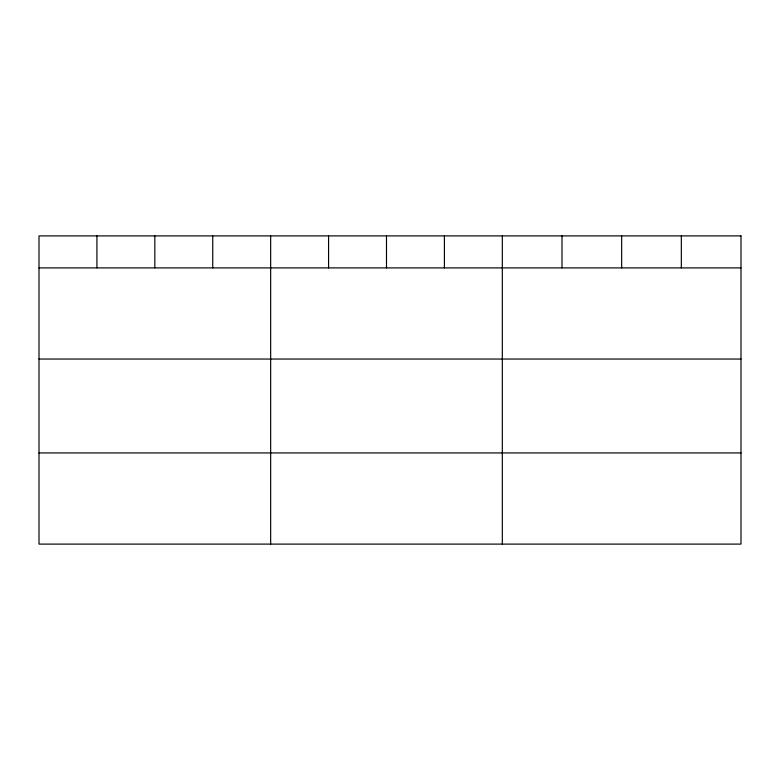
<?xml version="1.0" encoding="UTF-8"?>
<svg xmlns="http://www.w3.org/2000/svg" width="780" height="780" viewBox="0 0 780 780"><rect width="100%" height="100%" fill="white"/><g stroke="black" fill="none" stroke-linecap="round" stroke-linejoin="round"><path stroke-width="1.17" d="M39 267.901L741 267.901M39 359.044L741 359.044M39 452.946L741 452.946M681.33 235.901L681.33 267.901M621.66 235.901L621.66 267.901M561.99 235.901L561.99 267.901M502.32 235.901L502.32 544.099M444.405 235.901L444.405 267.901M386.49 235.901L386.49 267.901M328.575 235.901L328.575 267.901M270.66 235.901L270.66 544.099M212.745 235.901L212.745 267.901M154.83 235.901L154.83 267.901M96.915 235.901L96.915 267.901M741 235.901L39 235.901L39 544.099L741 544.099L741 235.901"/></g></svg>
